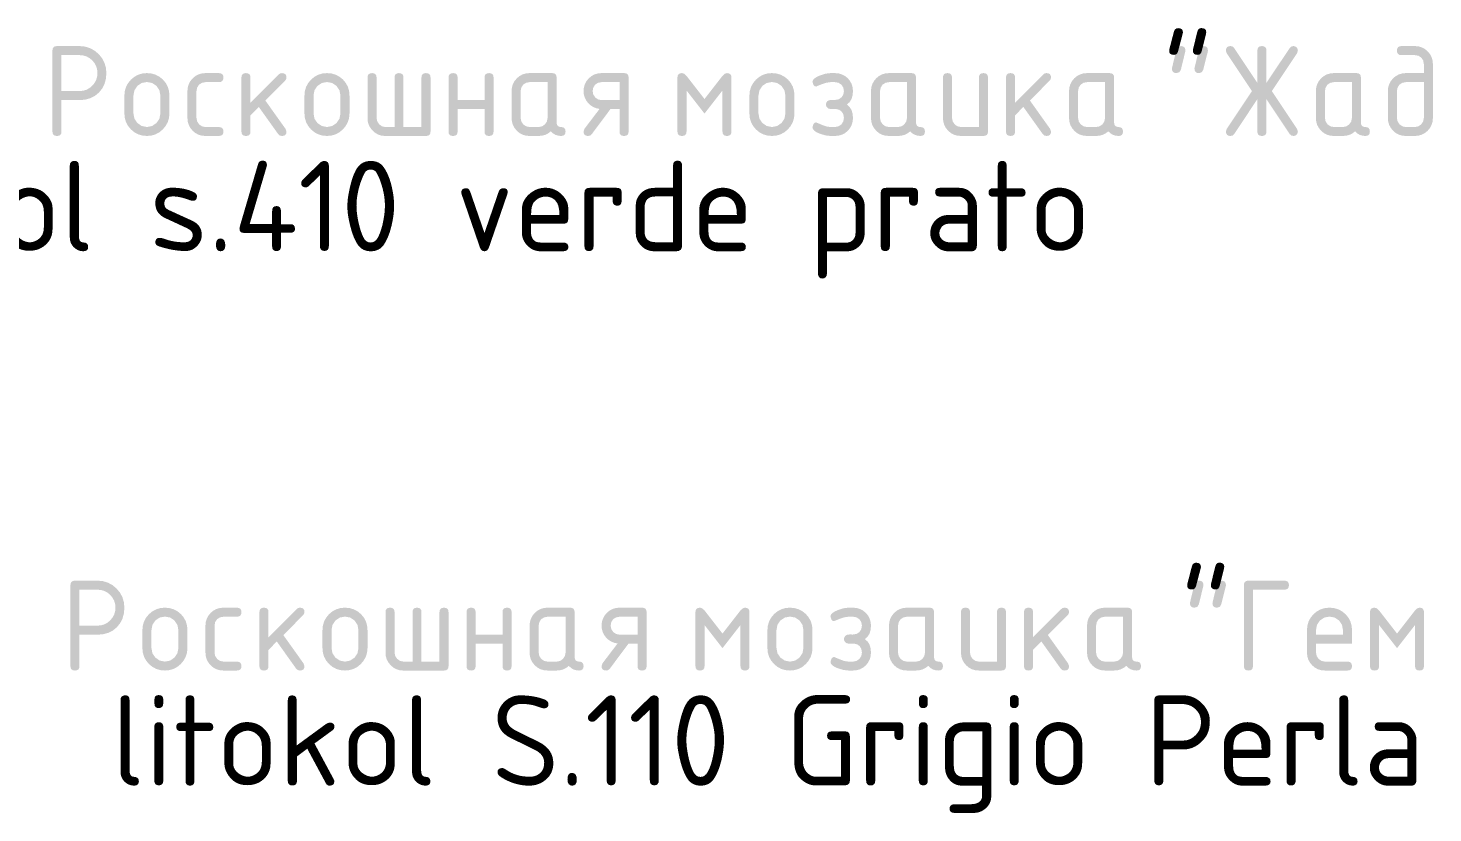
# Model space of a CAD drawing. Header units: millimetres. Extents: x 0 to 1189, y 0 to 841.
# Drawn here: x 1071.05 to 1118.34, y 727.33 to 753.76 of the extents above; entities that cross this region are included whole.
import ezdxf

# ---------------------------------------------------------------- set-up
doc = ezdxf.new("R2010")
doc.units = ezdxf.units.MM

msp = doc.modelspace()

# ---------------------------------------------------------------- hatches: boundary and pattern name
h = msp.add_hatch(color=7)
h.paths.add_polyline_path([(1072.025954, 753.154849), (1072.783324, 753.154849), (1072.964459, 753.138201), (1073.132312, 753.088221), (1073.286627, 753.004858), (1073.427144, 752.888061), (1073.541392, 752.750033), (1073.623445, 752.596606), (1073.672943, 752.428089), (1073.689522, 752.244793), (1073.673683, 752.053547), (1073.626477, 751.880233), (1073.548368, 751.725212), (1073.439822, 751.588847), (1073.30337, 751.477518), (1073.14816, 751.398126), (1072.974656, 751.350567), (1072.783324, 751.334736), (1072.17809, 751.334736), (1072.17809, 750.276403), (1072.168581, 750.210214), (1072.140056, 750.164024), (1072.092514, 750.136954), (1072.025954, 750.128126), (1071.959077, 750.136954), (1071.911371, 750.164024), (1071.882785, 750.210214), (1071.873268, 750.276403), (1071.873268, 753.002714), (1071.882785, 753.069273), (1071.911371, 753.116815), (1071.959077, 753.145341)])
h.paths.add_polyline_path([(1072.17809, 752.850027), (1072.17809, 751.639558), (1072.783324, 751.639558), (1072.905737, 751.650626), (1073.018073, 751.683862), (1073.11997, 751.73932), (1073.211067, 751.81705), (1073.288883, 751.908457), (1073.34453, 752.010457), (1073.377956, 752.12269), (1073.38911, 752.244793), (1073.377956, 752.366956), (1073.34453, 752.479611), (1073.288883, 752.582757), (1073.211067, 752.676394), (1073.11997, 752.751894), (1073.018073, 752.806206), (1072.905737, 752.83902), (1072.783324, 752.850027)])
h = msp.add_hatch(color=7)
h.paths.add_polyline_path([(1109.857378, 753.154849), (1109.921706, 753.145401), (1109.968103, 753.117298), (1109.996207, 753.070901), (1110.005655, 753.006572), (1110.001245, 752.968538), (1109.853519, 752.358894), (1109.801498, 752.273318), (1109.705242, 752.244793), (1109.638364, 752.254301), (1109.590659, 752.282827), (1109.562073, 752.330369), (1109.552556, 752.396928), (1109.562133, 752.444738), (1109.591141, 752.568149), (1109.639992, 752.766906), (1109.709101, 753.040748), (1109.759468, 753.126324)])
h.paths.add_polyline_path([(1110.610889, 753.154849), (1110.677767, 753.145401), (1110.725473, 753.117298), (1110.754059, 753.070901), (1110.763576, 753.006572), (1110.759166, 752.96468), (1110.607031, 752.358894), (1110.557146, 752.273318), (1110.462612, 752.244793), (1110.396053, 752.254301), (1110.348511, 752.282827), (1110.319985, 752.330369), (1110.310477, 752.396928), (1110.320054, 752.444738), (1110.349062, 752.568149), (1110.397913, 752.766906), (1110.467022, 753.040748), (1110.516838, 753.126324)])
h = msp.add_hatch(color=7)
h.dxf.hatch_style = 2
h.paths.add_polyline_path([(1112.427775, 751.368361), (1111.648908, 750.191516), (1111.594475, 750.143905), (1111.517718, 750.128126), (1111.45339, 750.137704), (1111.406993, 750.166711), (1111.37889, 750.215563), (1111.369441, 750.284671), (1111.394797, 750.360739), (1112.245874, 751.639558), (1111.394797, 752.917827), (1111.369441, 752.998304), (1111.378958, 753.067413), (1111.407544, 753.116264), (1111.45525, 753.145272), (1111.522128, 753.154849), (1111.591926, 753.138519), (1111.648908, 753.08705), (1112.427775, 751.914615), (1112.427775, 753.002714), (1112.437292, 753.069273), (1112.465877, 753.116815), (1112.513583, 753.145341), (1112.580461, 753.154849), (1112.647021, 753.145341), (1112.694563, 753.116815), (1112.723088, 753.069273), (1112.732597, 753.002714), (1112.732597, 751.914615), (1113.515874, 753.08705), (1113.569962, 753.138519), (1113.642653, 753.154849), (1113.700531, 753.144307), (1113.748487, 753.108547), (1113.78087, 753.060385), (1113.79093, 753.002714), (1113.765574, 752.917827), (1112.914498, 751.639558), (1113.765574, 750.360739), (1113.79093, 750.280262), (1113.78087, 750.222315), (1113.748487, 750.17057), (1113.702529, 750.138186), (1113.647063, 750.128126), (1113.570513, 750.143905), (1113.515874, 750.191516), (1112.732597, 751.368361), (1112.732597, 750.276403), (1112.723088, 750.210214), (1112.694563, 750.164024), (1112.647021, 750.136954), (1112.580461, 750.128126), (1112.513583, 750.136954), (1112.465877, 750.164024), (1112.437292, 750.210214), (1112.427775, 750.276403)])
h = msp.add_hatch(color=7)
h.paths.add_polyline_path([(1118.336006, 752.549615), (1118.336006, 750.733361), (1118.324853, 750.611197), (1118.291427, 750.498543), (1118.23578, 750.395397), (1118.157964, 750.301759), (1118.064386, 750.224632), (1117.961662, 750.170501), (1117.850153, 750.138591), (1117.73022, 750.128126), (1117.42595, 750.128126), (1117.303537, 750.138591), (1117.191201, 750.170501), (1117.089304, 750.224632), (1116.998207, 750.301759), (1116.92039, 750.395397), (1116.864744, 750.498543), (1116.831318, 750.611197), (1116.820164, 750.733361), (1116.820164, 751.639558), (1116.831318, 751.761722), (1116.864744, 751.874376), (1116.92039, 751.977522), (1116.998207, 752.07116), (1117.091164, 752.146427), (1117.192854, 752.200764), (1117.304157, 752.233708), (1117.42595, 752.244793), (1118.031184, 752.244793), (1118.031184, 752.549615), (1118.009411, 752.667162), (1117.946297, 752.765691), (1117.847974, 752.828323), (1117.73022, 752.850027), (1117.273263, 752.850027), (1117.208934, 752.859544), (1117.162538, 752.88813), (1117.134434, 752.935836), (1117.124986, 753.002714), (1117.134434, 753.069273), (1117.162538, 753.116815), (1117.208934, 753.145341), (1117.273263, 753.154849), (1117.73022, 753.154849), (1117.852633, 753.143782), (1117.964969, 753.110545), (1118.066867, 753.055088), (1118.157964, 752.977358), (1118.23578, 752.885951), (1118.291427, 752.78395), (1118.324853, 752.671718)])
h.paths.add_polyline_path([(1118.031184, 750.733361), (1118.031184, 751.939971), (1117.42595, 751.939971), (1117.308196, 751.918198), (1117.209873, 751.855084), (1117.146759, 751.756829), (1117.124986, 751.639558), (1117.124986, 750.733361), (1117.14731, 750.617743), (1117.214283, 750.517835), (1117.312055, 750.450863), (1117.42595, 750.428538), (1117.73022, 750.428538), (1117.845769, 750.450863), (1117.941887, 750.517835), (1118.00886, 750.616089)])
h = msp.add_hatch(color=7)
h.paths.add_polyline_path([(1074.295804, 750.881637), (1074.295804, 751.486872), (1074.309403, 751.639378), (1074.350443, 751.779636), (1074.419285, 751.908009), (1074.51629, 752.024858), (1074.63282, 752.121545), (1074.76103, 752.190223), (1074.901228, 752.231202), (1075.053725, 752.244793), (1075.206222, 752.231262), (1075.34642, 752.190705), (1075.474629, 752.123172), (1075.59116, 752.028716), (1075.688165, 751.912117), (1075.757007, 751.783426), (1075.798046, 751.641918), (1075.811646, 751.486872), (1075.811646, 750.881637), (1075.797366, 750.731681), (1075.754871, 750.592732), (1075.684677, 750.464841), (1075.587301, 750.348061), (1075.472382, 750.251374), (1075.344284, 750.182696), (1075.204301, 750.141717), (1075.053725, 750.128126), (1074.901228, 750.141717), (1074.76103, 750.182696), (1074.63282, 750.251374), (1074.51629, 750.348061), (1074.419285, 750.464841), (1074.350443, 750.592732), (1074.309403, 750.731681)])
h.paths.add_polyline_path([(1075.506824, 750.886047), (1075.506824, 751.491282), (1075.474509, 751.664845), (1075.375635, 751.813191), (1075.228736, 751.912065), (1075.053725, 751.94438), (1074.878714, 751.912065), (1074.731815, 751.813191), (1074.632941, 751.664845), (1074.600626, 751.491282), (1074.600626, 750.886047), (1074.632941, 750.709176), (1074.731815, 750.564137), (1074.878714, 750.463058), (1075.053725, 750.428538), (1075.228736, 750.463058), (1075.375635, 750.564137), (1075.474509, 750.710623)])
h = msp.add_hatch(color=7)
h.dxf.hatch_style = 2
h.paths.add_polyline_path([(1076.722454, 751.639558), (1076.722454, 750.733361), (1076.744779, 750.617743), (1076.811751, 750.517835), (1076.909523, 750.450863), (1077.023418, 750.428538), (1077.475966, 750.428538), (1077.542844, 750.41903), (1077.59055, 750.390505), (1077.619135, 750.342962), (1077.628652, 750.276403), (1077.619135, 750.210214), (1077.59055, 750.164024), (1077.542844, 750.136954), (1077.475966, 750.128126), (1077.023418, 750.128126), (1076.901005, 750.138591), (1076.788669, 750.170501), (1076.686772, 750.224632), (1076.595675, 750.301759), (1076.517859, 750.394777), (1076.462212, 750.496889), (1076.428786, 750.609337), (1076.417632, 750.733361), (1076.417632, 751.639558), (1076.428786, 751.761722), (1076.462212, 751.874376), (1076.517859, 751.977522), (1076.595675, 752.07116), (1076.686772, 752.146427), (1076.788669, 752.200764), (1076.901005, 752.233708), (1077.023418, 752.244793), (1077.475966, 752.244793), (1077.542844, 752.235284), (1077.59055, 752.206759), (1077.619135, 752.159217), (1077.628652, 752.092657), (1077.619135, 752.025779), (1077.59055, 751.978074), (1077.542844, 751.949488), (1077.475966, 751.939971), (1077.023418, 751.939971), (1076.905665, 751.918198), (1076.807342, 751.855084), (1076.744227, 751.756829)])
h = msp.add_hatch(color=7)
h.dxf.hatch_style = 2
h.paths.add_polyline_path([(1078.53934, 751.249849), (1079.49184, 752.202349), (1079.538349, 752.234733), (1079.597673, 752.244793), (1079.664551, 752.235345), (1079.712257, 752.207241), (1079.740843, 752.160844), (1079.75036, 752.096516), (1079.738095, 752.038845), (1079.703507, 751.990683), (1079.038741, 751.322058), (1079.720594, 750.365149), (1079.75036, 750.276403), (1079.740843, 750.210214), (1079.712257, 750.164024), (1079.664551, 750.136954), (1079.597673, 750.128126), (1079.524775, 750.143905), (1079.470894, 750.191516), (1078.818806, 751.105982), (1078.53934, 750.822657), (1078.53934, 750.276403), (1078.529832, 750.210214), (1078.501306, 750.164024), (1078.453764, 750.136954), (1078.387205, 750.128126), (1078.320327, 750.136954), (1078.272621, 750.164024), (1078.244035, 750.210214), (1078.234518, 750.276403), (1078.234518, 752.096516), (1078.244035, 752.160844), (1078.272621, 752.207241), (1078.320327, 752.235345), (1078.387205, 752.244793), (1078.453764, 752.235345), (1078.501306, 752.207241), (1078.529832, 752.160844), (1078.53934, 752.096516)])
h = msp.add_hatch(color=7)
h.paths.add_polyline_path([(1080.356347, 750.881637), (1080.356347, 751.486872), (1080.369946, 751.639378), (1080.410986, 751.779636), (1080.479827, 751.908009), (1080.576833, 752.024858), (1080.693363, 752.121545), (1080.821572, 752.190223), (1080.96177, 752.231202), (1081.114268, 752.244793), (1081.266765, 752.231262), (1081.406963, 752.190705), (1081.535172, 752.123172), (1081.651702, 752.028716), (1081.748708, 751.912117), (1081.817549, 751.783426), (1081.858589, 751.641918), (1081.872189, 751.486872), (1081.872189, 750.881637), (1081.857909, 750.731681), (1081.815413, 750.592732), (1081.74522, 750.464841), (1081.647844, 750.348061), (1081.532924, 750.251374), (1081.404827, 750.182696), (1081.264844, 750.141717), (1081.114268, 750.128126), (1080.96177, 750.141717), (1080.821572, 750.182696), (1080.693363, 750.251374), (1080.576833, 750.348061), (1080.479827, 750.464841), (1080.410986, 750.592732), (1080.369946, 750.731681)])
h.paths.add_polyline_path([(1081.567366, 750.886047), (1081.567366, 751.491282), (1081.535051, 751.664845), (1081.436177, 751.813191), (1081.289278, 751.912065), (1081.114268, 751.94438), (1080.939257, 751.912065), (1080.792358, 751.813191), (1080.693484, 751.664845), (1080.661169, 751.491282), (1080.661169, 750.886047), (1080.693484, 750.709176), (1080.792358, 750.564137), (1080.939257, 750.463058), (1081.114268, 750.428538), (1081.289278, 750.463058), (1081.436177, 750.564137), (1081.535051, 750.710623)])
h = msp.add_hatch(color=7)
h.dxf.hatch_style = 2
h.paths.add_polyline_path([(1084.446565, 750.128126), (1083.070731, 750.128126), (1082.954339, 750.138591), (1082.846111, 750.170501), (1082.746565, 750.224632), (1082.656218, 750.301759), (1082.578401, 750.394578), (1082.522755, 750.495304), (1082.489329, 750.603989), (1082.478175, 750.720683), (1082.478175, 752.096516), (1082.487692, 752.160844), (1082.516278, 752.207241), (1082.563984, 752.235345), (1082.630862, 752.244793), (1082.697421, 752.235345), (1082.744963, 752.207241), (1082.773489, 752.160844), (1082.782997, 752.096516), (1082.782997, 750.733361), (1082.805321, 750.617743), (1082.872294, 750.517835), (1082.970066, 750.450863), (1083.083961, 750.428538), (1083.388231, 750.428538), (1083.388231, 752.096516), (1083.397757, 752.160844), (1083.42599, 752.207241), (1083.472412, 752.235345), (1083.536508, 752.244793), (1083.603386, 752.235345), (1083.651092, 752.207241), (1083.679678, 752.160844), (1083.689195, 752.096516), (1083.689195, 750.428538), (1084.294429, 750.428538), (1084.294429, 752.096516), (1084.303938, 752.160844), (1084.332463, 752.207241), (1084.380006, 752.235345), (1084.446565, 752.244793), (1084.513443, 752.235345), (1084.561149, 752.207241), (1084.589734, 752.160844), (1084.599251, 752.096516), (1084.599251, 750.276403), (1084.589734, 750.210214), (1084.561149, 750.164024), (1084.513443, 750.136954)])
h = msp.add_hatch(color=7)
h.dxf.hatch_style = 2
h.paths.add_polyline_path([(1085.510476, 751.034324), (1085.510476, 750.276403), (1085.500968, 750.210214), (1085.472442, 750.164024), (1085.4249, 750.136954), (1085.358341, 750.128126), (1085.291463, 750.136954), (1085.243757, 750.164024), (1085.215171, 750.210214), (1085.205654, 750.276403), (1085.205654, 752.096516), (1085.215171, 752.160844), (1085.243757, 752.207241), (1085.291463, 752.235345), (1085.358341, 752.244793), (1085.4249, 752.235345), (1085.472442, 752.207241), (1085.500968, 752.160844), (1085.510476, 752.096516), (1085.510476, 751.338595), (1086.416674, 751.338595), (1086.416674, 752.096516), (1086.426182, 752.160844), (1086.454708, 752.207241), (1086.50225, 752.235345), (1086.568809, 752.244793), (1086.635687, 752.235345), (1086.683393, 752.207241), (1086.711979, 752.160844), (1086.721496, 752.096516), (1086.721496, 750.276403), (1086.711979, 750.210214), (1086.683393, 750.164024), (1086.635687, 750.136954), (1086.568809, 750.128126), (1086.50225, 750.136954), (1086.454708, 750.164024), (1086.426182, 750.210214), (1086.416674, 750.276403), (1086.416674, 751.034324)])
h = msp.add_hatch(color=7)
h.paths.add_polyline_path([(1088.538503, 751.939971), (1087.933268, 751.939971), (1087.815515, 751.918198), (1087.717192, 751.855084), (1087.654078, 751.756829), (1087.632305, 751.639558), (1087.632305, 750.733361), (1087.654629, 750.617743), (1087.721601, 750.517835), (1087.819373, 750.450863), (1087.933268, 750.428538), (1088.237539, 750.428538), (1088.353087, 750.450863), (1088.449206, 750.517835), (1088.516178, 750.616089), (1088.538503, 750.733361)])
h.paths.add_polyline_path([(1089.143737, 750.276403), (1089.134289, 750.210214), (1089.106185, 750.164024), (1089.059789, 750.136954), (1088.99546, 750.128126), (1088.893063, 750.137704), (1088.801363, 750.166711), (1088.719895, 750.215563), (1088.648194, 750.284671), (1088.558527, 750.215563), (1088.460437, 750.166711), (1088.353561, 750.137704), (1088.237539, 750.128126), (1087.933268, 750.128126), (1087.810855, 750.138591), (1087.698519, 750.170501), (1087.596622, 750.224632), (1087.505525, 750.301759), (1087.427709, 750.394777), (1087.372062, 750.496889), (1087.338636, 750.609337), (1087.327483, 750.733361), (1087.327483, 751.639558), (1087.338636, 751.761722), (1087.372062, 751.874376), (1087.427709, 751.977522), (1087.505525, 752.07116), (1087.596622, 752.146427), (1087.698519, 752.200764), (1087.810855, 752.233708), (1087.933268, 752.244793), (1088.690638, 752.244793), (1088.757516, 752.235345), (1088.805222, 752.207241), (1088.833807, 752.160844), (1088.843325, 752.096516), (1088.843325, 750.581225), (1088.852833, 750.514347), (1088.881358, 750.466641), (1088.928901, 750.438056), (1088.99546, 750.428538), (1089.059789, 750.41903), (1089.106185, 750.390505), (1089.134289, 750.342962)])
h = msp.add_hatch(color=7)
h.paths.add_polyline_path([(1090.288005, 751.038183), (1090.17765, 751.062298), (1090.076131, 751.10295), (1089.984225, 751.160966), (1089.902705, 751.237171), (1089.835827, 751.326399), (1089.788121, 751.422655), (1089.759536, 751.526766), (1089.750019, 751.639558), (1089.761172, 751.761722), (1089.794598, 751.874376), (1089.850245, 751.977522), (1089.928061, 752.07116), (1090.019158, 752.146427), (1090.121055, 752.200764), (1090.233391, 752.233708), (1090.355804, 752.244793), (1091.113174, 752.244793), (1091.180052, 752.235345), (1091.227758, 752.207241), (1091.256344, 752.160844), (1091.265861, 752.096516), (1091.265861, 750.276403), (1091.256344, 750.210214), (1091.227758, 750.164024), (1091.180052, 750.136954), (1091.113174, 750.128126), (1091.046615, 750.136954), (1090.999072, 750.164024), (1090.970547, 750.210214), (1090.961039, 750.276403), (1090.961039, 751.034324), (1090.656217, 751.034324), (1090.025075, 750.187657), (1089.970298, 750.141975), (1089.902705, 750.128126), (1089.835827, 750.136954), (1089.788121, 750.164024), (1089.759536, 750.210214), (1089.750019, 750.276403), (1089.779784, 750.369558)])
h.paths.add_polyline_path([(1090.054841, 751.639558), (1090.077165, 751.523459), (1090.144138, 751.423482), (1090.241909, 751.356992), (1090.355804, 751.334736), (1090.961039, 751.334736), (1090.961039, 751.939971), (1090.355804, 751.939971), (1090.238051, 751.918198), (1090.139728, 751.855084), (1090.076614, 751.756829)])
h = msp.add_hatch(color=7)
h.dxf.hatch_style = 2
h.paths.add_polyline_path([(1093.819826, 750.881637), (1093.214592, 751.660505), (1093.214592, 750.276403), (1093.205083, 750.210214), (1093.176558, 750.164024), (1093.129015, 750.136954), (1093.062456, 750.128126), (1092.995578, 750.136954), (1092.947872, 750.164024), (1092.919287, 750.210214), (1092.90977, 750.276403), (1092.90977, 752.096516), (1092.919287, 752.160844), (1092.947872, 752.207241), (1092.995578, 752.235345), (1093.062456, 752.244793), (1093.138524, 752.221986), (1093.214592, 752.151637), (1093.819826, 751.37277), (1094.425612, 752.151637), (1094.501679, 752.221986), (1094.577747, 752.244793), (1094.642076, 752.235345), (1094.688472, 752.207241), (1094.716576, 752.160844), (1094.726024, 752.096516), (1094.726024, 750.276403), (1094.716576, 750.210214), (1094.688472, 750.164024), (1094.642076, 750.136954), (1094.577747, 750.128126), (1094.511188, 750.136954), (1094.463645, 750.164024), (1094.43512, 750.210214), (1094.425612, 750.276403), (1094.425612, 751.660505)])
h = msp.add_hatch(color=7)
h.paths.add_polyline_path([(1095.332306, 750.881637), (1095.332306, 751.486872), (1095.345905, 751.639378), (1095.386945, 751.779636), (1095.455786, 751.908009), (1095.552792, 752.024858), (1095.669322, 752.121545), (1095.797531, 752.190223), (1095.93773, 752.231202), (1096.090227, 752.244793), (1096.242724, 752.231262), (1096.382922, 752.190705), (1096.511131, 752.123172), (1096.627662, 752.028716), (1096.724667, 751.912117), (1096.793508, 751.783426), (1096.834548, 751.641918), (1096.848148, 751.486872), (1096.848148, 750.881637), (1096.833868, 750.731681), (1096.791373, 750.592732), (1096.721179, 750.464841), (1096.623803, 750.348061), (1096.508883, 750.251374), (1096.380786, 750.182696), (1096.240803, 750.141717), (1096.090227, 750.128126), (1095.93773, 750.141717), (1095.797531, 750.182696), (1095.669322, 750.251374), (1095.552792, 750.348061), (1095.455786, 750.464841), (1095.386945, 750.592732), (1095.345905, 750.731681)])
h.paths.add_polyline_path([(1096.543326, 750.886047), (1096.543326, 751.491282), (1096.511011, 751.664845), (1096.412136, 751.813191), (1096.265238, 751.912065), (1096.090227, 751.94438), (1095.915216, 751.912065), (1095.768317, 751.813191), (1095.669443, 751.664845), (1095.637128, 751.491282), (1095.637128, 750.886047), (1095.669443, 750.709176), (1095.768317, 750.564137), (1095.915216, 750.463058), (1096.090227, 750.428538), (1096.265238, 750.463058), (1096.412136, 750.564137), (1096.511011, 750.710623)])
h = msp.add_hatch(color=7)
h.dxf.hatch_style = 2
h.paths.add_polyline_path([(1098.512468, 750.733361), (1098.492899, 750.859313), (1098.43199, 750.953847), (1098.35606, 751.008141), (1098.254499, 751.034324), (1098.05992, 751.034324), (1097.997288, 751.049414), (1097.954086, 751.080626), (1097.919498, 751.128789), (1097.907233, 751.186459), (1097.919498, 751.247782), (1097.954086, 751.296703), (1098.01348, 751.330809), (1098.101812, 751.343005), (1098.148665, 751.343005), (1098.199377, 751.338595), (1098.333254, 751.360919), (1098.43199, 751.427892), (1098.492899, 751.522563), (1098.512468, 751.639558), (1098.492417, 751.756829), (1098.428132, 751.855084), (1098.329602, 751.919851), (1098.212055, 751.939971), (1098.05992, 751.939971), (1097.919567, 751.920954), (1097.750688, 751.863903), (1097.669789, 751.830623), (1097.611988, 751.806852), (1097.578063, 751.79259), (1097.526895, 751.800858), (1097.48831, 751.842406), (1097.454134, 751.948239), (1097.469973, 752.007038), (1097.517179, 752.062685), (1097.595288, 752.115128), (1097.703835, 752.164315), (1097.894486, 752.225225), (1098.05992, 752.244793), (1098.212055, 752.244793), (1098.334218, 752.233708), (1098.446873, 752.200764), (1098.550019, 752.146427), (1098.643657, 752.07116), (1098.719156, 751.977522), (1098.773468, 751.874376), (1098.806282, 751.761722), (1098.81729, 751.639558), (1098.804517, 751.491945), (1098.765958, 751.366914), (1098.70125, 751.26493), (1098.610033, 751.186459), (1098.70125, 751.107989), (1098.765958, 751.006005), (1098.804517, 750.880974), (1098.81729, 750.733361), (1098.806282, 750.611197), (1098.773468, 750.498543), (1098.719156, 750.395397), (1098.643657, 750.301759), (1098.550019, 750.224632), (1098.446873, 750.170501), (1098.334218, 750.138591), (1098.212055, 750.128126), (1098.05992, 750.128126), (1097.890903, 750.147143), (1097.699976, 750.204194), (1097.5918, 750.25345), (1097.515043, 750.306375), (1097.469293, 750.363331), (1097.454134, 750.42468), (1097.48831, 750.530513), (1097.527377, 750.570408), (1097.572645, 750.585084), (1097.586348, 750.580329), (1097.621084, 750.566067), (1097.677213, 750.542296), (1097.755098, 750.509016), (1097.920118, 750.448107), (1098.05992, 750.428538), (1098.212055, 750.428538), (1098.329602, 750.450863), (1098.428132, 750.517835), (1098.49097, 750.616089)])
h = msp.add_hatch(color=7)
h.paths.add_polyline_path([(1100.634511, 751.939971), (1100.029277, 751.939971), (1099.911523, 751.918198), (1099.8132, 751.855084), (1099.750086, 751.756829), (1099.728313, 751.639558), (1099.728313, 750.733361), (1099.750638, 750.617743), (1099.81761, 750.517835), (1099.915382, 750.450863), (1100.029277, 750.428538), (1100.333548, 750.428538), (1100.449096, 750.450863), (1100.545214, 750.517835), (1100.612187, 750.616089), (1100.634511, 750.733361)])
h.paths.add_polyline_path([(1101.239746, 750.276403), (1101.230297, 750.210214), (1101.202194, 750.164024), (1101.155797, 750.136954), (1101.091469, 750.128126), (1100.989072, 750.137704), (1100.897372, 750.166711), (1100.815904, 750.215563), (1100.744203, 750.284671), (1100.654536, 750.215563), (1100.556445, 750.166711), (1100.44957, 750.137704), (1100.333548, 750.128126), (1100.029277, 750.128126), (1099.906864, 750.138591), (1099.794528, 750.170501), (1099.692631, 750.224632), (1099.601534, 750.301759), (1099.523718, 750.394777), (1099.468071, 750.496889), (1099.434645, 750.609337), (1099.423491, 750.733361), (1099.423491, 751.639558), (1099.434645, 751.761722), (1099.468071, 751.874376), (1099.523718, 751.977522), (1099.601534, 752.07116), (1099.692631, 752.146427), (1099.794528, 752.200764), (1099.906864, 752.233708), (1100.029277, 752.244793), (1100.786647, 752.244793), (1100.853525, 752.235345), (1100.90123, 752.207241), (1100.929816, 752.160844), (1100.939333, 752.096516), (1100.939333, 750.581225), (1100.948842, 750.514347), (1100.977367, 750.466641), (1101.024909, 750.438056), (1101.091469, 750.428538), (1101.155797, 750.41903), (1101.202194, 750.390505), (1101.230297, 750.342962)])
h = msp.add_hatch(color=7)
h.dxf.hatch_style = 2
h.paths.add_polyline_path([(1103.361869, 752.096516), (1103.361869, 750.276403), (1103.352352, 750.210214), (1103.323767, 750.164024), (1103.276061, 750.136954), (1103.209183, 750.128126), (1102.451813, 750.128126), (1102.3294, 750.138591), (1102.217064, 750.170501), (1102.115167, 750.224632), (1102.02407, 750.301759), (1101.946254, 750.394777), (1101.890607, 750.496889), (1101.857181, 750.609337), (1101.846027, 750.733361), (1101.846027, 752.096516), (1101.855544, 752.160844), (1101.88413, 752.207241), (1101.931836, 752.235345), (1101.998714, 752.244793), (1102.065273, 752.235345), (1102.112816, 752.207241), (1102.141341, 752.160844), (1102.150849, 752.096516), (1102.150849, 750.733361), (1102.173174, 750.617743), (1102.240146, 750.517835), (1102.337918, 750.450863), (1102.451813, 750.428538), (1103.057047, 750.428538), (1103.057047, 752.096516), (1103.066556, 752.160844), (1103.095081, 752.207241), (1103.142623, 752.235345), (1103.209183, 752.244793), (1103.276061, 752.235345), (1103.323767, 752.207241), (1103.352352, 752.160844)])
h = msp.add_hatch(color=7)
h.dxf.hatch_style = 2
h.paths.add_polyline_path([(1104.272678, 751.249849), (1105.225178, 752.202349), (1105.271687, 752.234733), (1105.331011, 752.244793), (1105.397889, 752.235345), (1105.445595, 752.207241), (1105.474181, 752.160844), (1105.483698, 752.096516), (1105.471433, 752.038845), (1105.436845, 751.990683), (1104.772079, 751.322058), (1105.453932, 750.365149), (1105.483698, 750.276403), (1105.474181, 750.210214), (1105.445595, 750.164024), (1105.397889, 750.136954), (1105.331011, 750.128126), (1105.258113, 750.143905), (1105.204232, 750.191516), (1104.552144, 751.105982), (1104.272678, 750.822657), (1104.272678, 750.276403), (1104.263169, 750.210214), (1104.234644, 750.164024), (1104.187102, 750.136954), (1104.120542, 750.128126), (1104.053665, 750.136954), (1104.005959, 750.164024), (1103.977373, 750.210214), (1103.967856, 750.276403), (1103.967856, 752.096516), (1103.977373, 752.160844), (1104.005959, 752.207241), (1104.053665, 752.235345), (1104.120542, 752.244793), (1104.187102, 752.235345), (1104.234644, 752.207241), (1104.263169, 752.160844), (1104.272678, 752.096516)])
h = msp.add_hatch(color=7)
h.paths.add_polyline_path([(1107.300704, 751.939971), (1106.69547, 751.939971), (1106.577717, 751.918198), (1106.479394, 751.855084), (1106.416279, 751.756829), (1106.394506, 751.639558), (1106.394506, 750.733361), (1106.416831, 750.617743), (1106.483803, 750.517835), (1106.581575, 750.450863), (1106.69547, 750.428538), (1106.999741, 750.428538), (1107.115289, 750.450863), (1107.211407, 750.517835), (1107.27838, 750.616089), (1107.300704, 750.733361)])
h.paths.add_polyline_path([(1107.905939, 750.276403), (1107.896491, 750.210214), (1107.868387, 750.164024), (1107.82199, 750.136954), (1107.757662, 750.128126), (1107.655265, 750.137704), (1107.563565, 750.166711), (1107.482097, 750.215563), (1107.410396, 750.284671), (1107.320729, 750.215563), (1107.222638, 750.166711), (1107.115763, 750.137704), (1106.999741, 750.128126), (1106.69547, 750.128126), (1106.573057, 750.138591), (1106.460721, 750.170501), (1106.358824, 750.224632), (1106.267727, 750.301759), (1106.189911, 750.394777), (1106.134264, 750.496889), (1106.100838, 750.609337), (1106.089684, 750.733361), (1106.089684, 751.639558), (1106.100838, 751.761722), (1106.134264, 751.874376), (1106.189911, 751.977522), (1106.267727, 752.07116), (1106.358824, 752.146427), (1106.460721, 752.200764), (1106.573057, 752.233708), (1106.69547, 752.244793), (1107.45284, 752.244793), (1107.519718, 752.235345), (1107.567424, 752.207241), (1107.596009, 752.160844), (1107.605526, 752.096516), (1107.605526, 750.581225), (1107.615035, 750.514347), (1107.64356, 750.466641), (1107.691103, 750.438056), (1107.757662, 750.428538), (1107.82199, 750.41903), (1107.868387, 750.390505), (1107.896491, 750.342962)])
h = msp.add_hatch(color=7)
h.paths.add_polyline_path([(1115.608648, 751.939971), (1115.003414, 751.939971), (1114.88566, 751.918198), (1114.787337, 751.855084), (1114.724223, 751.756829), (1114.70245, 751.639558), (1114.70245, 750.733361), (1114.724774, 750.617743), (1114.791747, 750.517835), (1114.889519, 750.450863), (1115.003414, 750.428538), (1115.307684, 750.428538), (1115.423233, 750.450863), (1115.519351, 750.517835), (1115.586324, 750.616089), (1115.608648, 750.733361)])
h.paths.add_polyline_path([(1116.213882, 750.276403), (1116.204434, 750.210214), (1116.176331, 750.164024), (1116.129934, 750.136954), (1116.065605, 750.128126), (1115.963209, 750.137704), (1115.871509, 750.166711), (1115.790041, 750.215563), (1115.71834, 750.284671), (1115.628673, 750.215563), (1115.530582, 750.166711), (1115.423707, 750.137704), (1115.307684, 750.128126), (1115.003414, 750.128126), (1114.881001, 750.138591), (1114.768665, 750.170501), (1114.666767, 750.224632), (1114.57567, 750.301759), (1114.497854, 750.394777), (1114.442207, 750.496889), (1114.408781, 750.609337), (1114.397628, 750.733361), (1114.397628, 751.639558), (1114.408781, 751.761722), (1114.442207, 751.874376), (1114.497854, 751.977522), (1114.57567, 752.07116), (1114.666767, 752.146427), (1114.768665, 752.200764), (1114.881001, 752.233708), (1115.003414, 752.244793), (1115.760783, 752.244793), (1115.827661, 752.235345), (1115.875367, 752.207241), (1115.903953, 752.160844), (1115.91347, 752.096516), (1115.91347, 750.581225), (1115.922978, 750.514347), (1115.951504, 750.466641), (1115.999046, 750.438056), (1116.065605, 750.428538), (1116.129934, 750.41903), (1116.176331, 750.390505), (1116.204434, 750.342962)])
h = msp.add_hatch(color=7)
h.paths.add_polyline_path([(1072.631993, 735.15503), (1073.389362, 735.15503), (1073.570497, 735.138381), (1073.738351, 735.088402), (1073.892665, 735.005039), (1074.033182, 734.888242), (1074.14743, 734.750214), (1074.229483, 734.596787), (1074.278981, 734.42827), (1074.29556, 734.244973), (1074.279722, 734.053728), (1074.232515, 733.880413), (1074.154406, 733.725393), (1074.04586, 733.589027), (1073.909408, 733.477699), (1073.754198, 733.398307), (1073.580694, 733.350747), (1073.389362, 733.334917), (1072.784128, 733.334917), (1072.784128, 732.276584), (1072.77462, 732.210395), (1072.746094, 732.164205), (1072.698552, 732.137135), (1072.631993, 732.128307), (1072.565115, 732.137135), (1072.517409, 732.164205), (1072.488823, 732.210395), (1072.479306, 732.276584), (1072.479306, 735.002894), (1072.488823, 735.069454), (1072.517409, 735.116996), (1072.565115, 735.145521)])
h.paths.add_polyline_path([(1072.784128, 734.850208), (1072.784128, 733.639739), (1073.389362, 733.639739), (1073.511775, 733.650806), (1073.624111, 733.684043), (1073.726009, 733.7395), (1073.817106, 733.81723), (1073.894922, 733.908637), (1073.950569, 734.010638), (1073.983995, 734.122871), (1073.995148, 734.244973), (1073.983995, 734.367137), (1073.950569, 734.479791), (1073.894922, 734.582937), (1073.817106, 734.676575), (1073.726009, 734.752074), (1073.624111, 734.806386), (1073.511775, 734.839201), (1073.389362, 734.850208)])
h = msp.add_hatch(color=7)
h.paths.add_polyline_path([(1110.463416, 735.15503), (1110.527745, 735.145582), (1110.574141, 735.117478), (1110.602245, 735.071081), (1110.611693, 735.006753), (1110.607283, 734.968719), (1110.459558, 734.359075), (1110.407537, 734.273499), (1110.311281, 734.244973), (1110.244403, 734.254482), (1110.196697, 734.283007), (1110.168111, 734.33055), (1110.158594, 734.397109), (1110.168171, 734.444918), (1110.197179, 734.56833), (1110.246031, 734.767086), (1110.315139, 735.040928), (1110.365506, 735.126504)])
h.paths.add_polyline_path([(1111.216927, 735.15503), (1111.283805, 735.145582), (1111.331511, 735.117478), (1111.360097, 735.071081), (1111.369614, 735.006753), (1111.365204, 734.964861), (1111.213069, 734.359075), (1111.163184, 734.273499), (1111.06865, 734.244973), (1111.002091, 734.254482), (1110.954549, 734.283007), (1110.926023, 734.33055), (1110.916515, 734.397109), (1110.926092, 734.444918), (1110.9551, 734.56833), (1111.003952, 734.767086), (1111.07306, 735.040928), (1111.122876, 735.126504)])
h = msp.add_hatch(color=7)
h.dxf.hatch_style = 2
h.paths.add_polyline_path([(1112.280296, 734.850208), (1112.280296, 732.276584), (1112.270787, 732.210395), (1112.242262, 732.164205), (1112.19472, 732.137135), (1112.12816, 732.128307), (1112.061282, 732.137135), (1112.013576, 732.164205), (1111.984991, 732.210395), (1111.975474, 732.276584), (1111.975474, 735.002894), (1111.984991, 735.069454), (1112.013576, 735.116996), (1112.061282, 735.145521), (1112.12816, 735.15503), (1113.338629, 735.15503), (1113.405507, 735.145521), (1113.453213, 735.116996), (1113.481799, 735.069454), (1113.491316, 735.002894), (1113.481799, 734.936017), (1113.453213, 734.888311), (1113.405507, 734.859725), (1113.338629, 734.850208)])
h = msp.add_hatch(color=7)
h.paths.add_polyline_path([(1074.901836, 732.881818), (1074.901836, 733.487052), (1074.915436, 733.639558), (1074.956475, 733.779817), (1075.025317, 733.908189), (1075.122322, 734.025039), (1075.238853, 734.121725), (1075.367062, 734.190403), (1075.50726, 734.231383), (1075.659757, 734.244973), (1075.812254, 734.231443), (1075.952453, 734.190885), (1076.080662, 734.123353), (1076.197192, 734.028897), (1076.294197, 733.912298), (1076.363039, 733.783606), (1076.404079, 733.642099), (1076.417678, 733.487052), (1076.417678, 732.881818), (1076.403398, 732.731862), (1076.360903, 732.592912), (1076.290709, 732.465022), (1076.193334, 732.348242), (1076.078414, 732.251555), (1075.950317, 732.182877), (1075.810334, 732.141898), (1075.659757, 732.128307), (1075.50726, 732.141898), (1075.367062, 732.182877), (1075.238853, 732.251555), (1075.122322, 732.348242), (1075.025317, 732.465022), (1074.956475, 732.592912), (1074.915436, 732.731862)])
h.paths.add_polyline_path([(1076.112856, 732.886228), (1076.112856, 733.491462), (1076.080541, 733.665026), (1075.981667, 733.813372), (1075.834768, 733.912246), (1075.659757, 733.944561), (1075.484746, 733.912246), (1075.337848, 733.813372), (1075.238973, 733.665026), (1075.206658, 733.491462), (1075.206658, 732.886228), (1075.238973, 732.709357), (1075.337848, 732.564318), (1075.484746, 732.463239), (1075.659757, 732.428719), (1075.834768, 732.463239), (1075.981667, 732.564318), (1076.080541, 732.710803)])
h = msp.add_hatch(color=7)
h.dxf.hatch_style = 2
h.paths.add_polyline_path([(1077.328481, 733.639739), (1077.328481, 732.733541), (1077.350805, 732.617924), (1077.417778, 732.518016), (1077.51555, 732.451043), (1077.629444, 732.428719), (1078.081992, 732.428719), (1078.14887, 732.419211), (1078.196576, 732.390685), (1078.225162, 732.343143), (1078.234679, 732.276584), (1078.225162, 732.210395), (1078.196576, 732.164205), (1078.14887, 732.137135), (1078.081992, 732.128307), (1077.629444, 732.128307), (1077.507032, 732.138771), (1077.394696, 732.170681), (1077.292798, 732.224812), (1077.201701, 732.30194), (1077.123885, 732.394957), (1077.068238, 732.49707), (1077.034812, 732.609518), (1077.023659, 732.733541), (1077.023659, 733.639739), (1077.034812, 733.761902), (1077.068238, 733.874557), (1077.123885, 733.977703), (1077.201701, 734.071341), (1077.292798, 734.146607), (1077.394696, 734.200945), (1077.507032, 734.233889), (1077.629444, 734.244973), (1078.081992, 734.244973), (1078.14887, 734.235465), (1078.196576, 734.20694), (1078.225162, 734.159397), (1078.234679, 734.092838), (1078.225162, 734.02596), (1078.196576, 733.978254), (1078.14887, 733.949668), (1078.081992, 733.940151), (1077.629444, 733.940151), (1077.511691, 733.918378), (1077.413368, 733.855264), (1077.350254, 733.75701)])
h = msp.add_hatch(color=7)
h.dxf.hatch_style = 2
h.paths.add_polyline_path([(1079.145361, 733.25003), (1080.097861, 734.20253), (1080.144369, 734.234914), (1080.203694, 734.244973), (1080.270572, 734.235525), (1080.318278, 734.207422), (1080.346864, 734.161025), (1080.356381, 734.096697), (1080.344116, 734.039026), (1080.309527, 733.990863), (1079.644762, 733.322239), (1080.326615, 732.365329), (1080.356381, 732.276584), (1080.346864, 732.210395), (1080.318278, 732.164205), (1080.270572, 732.137135), (1080.203694, 732.128307), (1080.130796, 732.144085), (1080.076914, 732.191697), (1079.424827, 733.106163), (1079.145361, 732.822838), (1079.145361, 732.276584), (1079.135852, 732.210395), (1079.107327, 732.164205), (1079.059784, 732.137135), (1078.993225, 732.128307), (1078.926347, 732.137135), (1078.878641, 732.164205), (1078.850056, 732.210395), (1078.840539, 732.276584), (1078.840539, 734.096697), (1078.850056, 734.161025), (1078.878641, 734.207422), (1078.926347, 734.235525), (1078.993225, 734.244973), (1079.059784, 734.235525), (1079.107327, 734.207422), (1079.135852, 734.161025), (1079.145361, 734.096697)])
h = msp.add_hatch(color=7)
h.paths.add_polyline_path([(1080.962361, 732.881818), (1080.962361, 733.487052), (1080.975961, 733.639558), (1081.017, 733.779817), (1081.085842, 733.908189), (1081.182847, 734.025039), (1081.299378, 734.121725), (1081.427587, 734.190403), (1081.567785, 734.231383), (1081.720282, 734.244973), (1081.872779, 734.231443), (1082.012978, 734.190885), (1082.141187, 734.123353), (1082.257717, 734.028897), (1082.354722, 733.912298), (1082.423564, 733.783606), (1082.464604, 733.642099), (1082.478203, 733.487052), (1082.478203, 732.881818), (1082.463923, 732.731862), (1082.421428, 732.592912), (1082.351234, 732.465022), (1082.253859, 732.348242), (1082.138939, 732.251555), (1082.010842, 732.182877), (1081.870859, 732.141898), (1081.720282, 732.128307), (1081.567785, 732.141898), (1081.427587, 732.182877), (1081.299378, 732.251555), (1081.182847, 732.348242), (1081.085842, 732.465022), (1081.017, 732.592912), (1080.975961, 732.731862)])
h.paths.add_polyline_path([(1082.173381, 732.886228), (1082.173381, 733.491462), (1082.141066, 733.665026), (1082.042192, 733.813372), (1081.895293, 733.912246), (1081.720282, 733.944561), (1081.545271, 733.912246), (1081.398373, 733.813372), (1081.299498, 733.665026), (1081.267183, 733.491462), (1081.267183, 732.886228), (1081.299498, 732.709357), (1081.398373, 732.564318), (1081.545271, 732.463239), (1081.720282, 732.428719), (1081.895293, 732.463239), (1082.042192, 732.564318), (1082.141066, 732.710803)])
h = msp.add_hatch(color=7)
h.dxf.hatch_style = 2
h.paths.add_polyline_path([(1085.052574, 732.128307), (1083.67674, 732.128307), (1083.560348, 732.138771), (1083.45212, 732.170681), (1083.352574, 732.224812), (1083.262226, 732.30194), (1083.18441, 732.394759), (1083.128763, 732.495485), (1083.095337, 732.604169), (1083.084184, 732.720863), (1083.084184, 734.096697), (1083.093701, 734.161025), (1083.122287, 734.207422), (1083.169993, 734.235525), (1083.236871, 734.244973), (1083.30343, 734.235525), (1083.350972, 734.207422), (1083.379497, 734.161025), (1083.389006, 734.096697), (1083.389006, 732.733541), (1083.41133, 732.617924), (1083.478303, 732.518016), (1083.576075, 732.451043), (1083.689969, 732.428719), (1083.99424, 732.428719), (1083.99424, 734.096697), (1084.003766, 734.161025), (1084.031999, 734.207422), (1084.078421, 734.235525), (1084.142517, 734.244973), (1084.209395, 734.235525), (1084.257101, 734.207422), (1084.285687, 734.161025), (1084.295204, 734.096697), (1084.295204, 732.428719), (1084.900438, 732.428719), (1084.900438, 734.096697), (1084.909947, 734.161025), (1084.938472, 734.207422), (1084.986014, 734.235525), (1085.052574, 734.244973), (1085.119452, 734.235525), (1085.167158, 734.207422), (1085.195743, 734.161025), (1085.20526, 734.096697), (1085.20526, 732.276584), (1085.195743, 732.210395), (1085.167158, 732.164205), (1085.119452, 732.137135)])
h = msp.add_hatch(color=7)
h.dxf.hatch_style = 2
h.paths.add_polyline_path([(1086.116479, 733.034505), (1086.116479, 732.276584), (1086.106971, 732.210395), (1086.078445, 732.164205), (1086.030903, 732.137135), (1085.964344, 732.128307), (1085.897466, 732.137135), (1085.84976, 732.164205), (1085.821174, 732.210395), (1085.811657, 732.276584), (1085.811657, 734.096697), (1085.821174, 734.161025), (1085.84976, 734.207422), (1085.897466, 734.235525), (1085.964344, 734.244973), (1086.030903, 734.235525), (1086.078445, 734.207422), (1086.106971, 734.161025), (1086.116479, 734.096697), (1086.116479, 733.338776), (1087.022677, 733.338776), (1087.022677, 734.096697), (1087.032185, 734.161025), (1087.060711, 734.207422), (1087.108253, 734.235525), (1087.174812, 734.244973), (1087.24169, 734.235525), (1087.289396, 734.207422), (1087.317982, 734.161025), (1087.327499, 734.096697), (1087.327499, 732.276584), (1087.317982, 732.210395), (1087.289396, 732.164205), (1087.24169, 732.137135), (1087.174812, 732.128307), (1087.108253, 732.137135), (1087.060711, 732.164205), (1087.032185, 732.210395), (1087.022677, 732.276584), (1087.022677, 733.034505)])
h = msp.add_hatch(color=7)
h.paths.add_polyline_path([(1089.1445, 733.940151), (1088.539265, 733.940151), (1088.421512, 733.918378), (1088.323189, 733.855264), (1088.260075, 733.75701), (1088.238302, 733.639739), (1088.238302, 732.733541), (1088.260626, 732.617924), (1088.327599, 732.518016), (1088.42537, 732.451043), (1088.539265, 732.428719), (1088.843536, 732.428719), (1088.959085, 732.451043), (1089.055203, 732.518016), (1089.122175, 732.61627), (1089.1445, 732.733541)])
h.paths.add_polyline_path([(1089.749734, 732.276584), (1089.740286, 732.210395), (1089.712182, 732.164205), (1089.665786, 732.137135), (1089.601457, 732.128307), (1089.49906, 732.137884), (1089.40736, 732.166892), (1089.325892, 732.215743), (1089.254191, 732.284852), (1089.164524, 732.215743), (1089.066434, 732.166892), (1088.959558, 732.137884), (1088.843536, 732.128307), (1088.539265, 732.128307), (1088.416852, 732.138771), (1088.304516, 732.170681), (1088.202619, 732.224812), (1088.111522, 732.30194), (1088.033706, 732.394957), (1087.978059, 732.49707), (1087.944633, 732.609518), (1087.93348, 732.733541), (1087.93348, 733.639739), (1087.944633, 733.761902), (1087.978059, 733.874557), (1088.033706, 733.977703), (1088.111522, 734.071341), (1088.202619, 734.146607), (1088.304516, 734.200945), (1088.416852, 734.233889), (1088.539265, 734.244973), (1089.296635, 734.244973), (1089.363513, 734.235525), (1089.411219, 734.207422), (1089.439805, 734.161025), (1089.449322, 734.096697), (1089.449322, 732.581406), (1089.45883, 732.514528), (1089.487355, 732.466822), (1089.534898, 732.438236), (1089.601457, 732.428719), (1089.665786, 732.419211), (1089.712182, 732.390685), (1089.740286, 732.343143)])
h = msp.add_hatch(color=7)
h.paths.add_polyline_path([(1090.893996, 733.038363), (1090.783641, 733.062479), (1090.682123, 733.103131), (1090.590216, 733.161146), (1090.508696, 733.237352), (1090.441819, 733.32658), (1090.394113, 733.422836), (1090.365527, 733.526947), (1090.35601, 733.639739), (1090.367163, 733.761902), (1090.400589, 733.874557), (1090.456236, 733.977703), (1090.534052, 734.071341), (1090.625149, 734.146607), (1090.727047, 734.200945), (1090.839383, 734.233889), (1090.961795, 734.244973), (1091.719165, 734.244973), (1091.786043, 734.235525), (1091.833749, 734.207422), (1091.862335, 734.161025), (1091.871852, 734.096697), (1091.871852, 732.276584), (1091.862335, 732.210395), (1091.833749, 732.164205), (1091.786043, 732.137135), (1091.719165, 732.128307), (1091.652606, 732.137135), (1091.605064, 732.164205), (1091.576538, 732.210395), (1091.56703, 732.276584), (1091.56703, 733.034505), (1091.262208, 733.034505), (1090.631066, 732.187838), (1090.576289, 732.142156), (1090.508696, 732.128307), (1090.441819, 732.137135), (1090.394113, 732.164205), (1090.365527, 732.210395), (1090.35601, 732.276584), (1090.385775, 732.369739)])
h.paths.add_polyline_path([(1090.660832, 733.639739), (1090.683156, 733.523639), (1090.750129, 733.423663), (1090.847901, 733.357172), (1090.961795, 733.334917), (1091.56703, 733.334917), (1091.56703, 733.940151), (1090.961795, 733.940151), (1090.844042, 733.918378), (1090.745719, 733.855264), (1090.682605, 733.75701)])
h = msp.add_hatch(color=7)
h.dxf.hatch_style = 2
h.paths.add_polyline_path([(1094.425864, 732.881818), (1093.82063, 733.660685), (1093.82063, 732.276584), (1093.811121, 732.210395), (1093.782596, 732.164205), (1093.735054, 732.137135), (1093.668494, 732.128307), (1093.601617, 732.137135), (1093.553911, 732.164205), (1093.525325, 732.210395), (1093.515808, 732.276584), (1093.515808, 734.096697), (1093.525325, 734.161025), (1093.553911, 734.207422), (1093.601617, 734.235525), (1093.668494, 734.244973), (1093.744562, 734.222167), (1093.82063, 734.151818), (1094.425864, 733.372951), (1095.03165, 734.151818), (1095.107718, 734.222167), (1095.183785, 734.244973), (1095.248114, 734.235525), (1095.294511, 734.207422), (1095.322614, 734.161025), (1095.332062, 734.096697), (1095.332062, 732.276584), (1095.322614, 732.210395), (1095.294511, 732.164205), (1095.248114, 732.137135), (1095.183785, 732.128307), (1095.117226, 732.137135), (1095.069684, 732.164205), (1095.041158, 732.210395), (1095.03165, 732.276584), (1095.03165, 733.660685)])
h = msp.add_hatch(color=7)
h.paths.add_polyline_path([(1095.938338, 732.881818), (1095.938338, 733.487052), (1095.951938, 733.639558), (1095.992977, 733.779817), (1096.061819, 733.908189), (1096.158824, 734.025039), (1096.275354, 734.121725), (1096.403564, 734.190403), (1096.543762, 734.231383), (1096.696259, 734.244973), (1096.848756, 734.231443), (1096.988954, 734.190885), (1097.117164, 734.123353), (1097.233694, 734.028897), (1097.330699, 733.912298), (1097.399541, 733.783606), (1097.440581, 733.642099), (1097.45418, 733.487052), (1097.45418, 732.881818), (1097.4399, 732.731862), (1097.397405, 732.592912), (1097.327211, 732.465022), (1097.229835, 732.348242), (1097.114916, 732.251555), (1096.986818, 732.182877), (1096.846836, 732.141898), (1096.696259, 732.128307), (1096.543762, 732.141898), (1096.403564, 732.182877), (1096.275354, 732.251555), (1096.158824, 732.348242), (1096.061819, 732.465022), (1095.992977, 732.592912), (1095.951938, 732.731862)])
h.paths.add_polyline_path([(1097.149358, 732.886228), (1097.149358, 733.491462), (1097.117043, 733.665026), (1097.018169, 733.813372), (1096.87127, 733.912246), (1096.696259, 733.944561), (1096.521248, 733.912246), (1096.374349, 733.813372), (1096.275475, 733.665026), (1096.24316, 733.491462), (1096.24316, 732.886228), (1096.275475, 732.709357), (1096.374349, 732.564318), (1096.521248, 732.463239), (1096.696259, 732.428719), (1096.87127, 732.463239), (1097.018169, 732.564318), (1097.117043, 732.710803)])
h = msp.add_hatch(color=7)
h.dxf.hatch_style = 2
h.paths.add_polyline_path([(1099.118494, 732.733541), (1099.098926, 732.859494), (1099.038017, 732.954027), (1098.962087, 733.008322), (1098.860525, 733.034505), (1098.665946, 733.034505), (1098.603314, 733.049594), (1098.560113, 733.080807), (1098.525524, 733.128969), (1098.51326, 733.18664), (1098.525524, 733.247963), (1098.560113, 733.296883), (1098.619506, 733.33099), (1098.707839, 733.343185), (1098.754692, 733.343185), (1098.805404, 733.338776), (1098.93928, 733.3611), (1099.038017, 733.428072), (1099.098926, 733.522744), (1099.118494, 733.639739), (1099.098444, 733.75701), (1099.034158, 733.855264), (1098.935628, 733.920032), (1098.818082, 733.940151), (1098.665946, 733.940151), (1098.525593, 733.921134), (1098.356714, 733.864084), (1098.275815, 733.830804), (1098.218015, 733.807033), (1098.184089, 733.79277), (1098.132921, 733.801038), (1098.094336, 733.842586), (1098.060161, 733.94842), (1098.075999, 734.007219), (1098.123206, 734.062866), (1098.201315, 734.115309), (1098.309861, 734.164496), (1098.500513, 734.225405), (1098.665946, 734.244973), (1098.818082, 734.244973), (1098.940245, 734.233889), (1099.052899, 734.200945), (1099.156046, 734.146607), (1099.249683, 734.071341), (1099.325183, 733.977703), (1099.379494, 733.874557), (1099.412309, 733.761902), (1099.423316, 733.639739), (1099.410543, 733.492125), (1099.371984, 733.367094), (1099.307277, 733.265111), (1099.216059, 733.18664), (1099.307277, 733.108169), (1099.371984, 733.006186), (1099.410543, 732.881155), (1099.423316, 732.733541), (1099.412309, 732.611378), (1099.379494, 732.498723), (1099.325183, 732.395577), (1099.249683, 732.30194), (1099.156046, 732.224812), (1099.052899, 732.170681), (1098.940245, 732.138771), (1098.818082, 732.128307), (1098.665946, 732.128307), (1098.49693, 732.147324), (1098.306003, 732.204374), (1098.197827, 732.253631), (1098.12107, 732.306556), (1098.075319, 732.363512), (1098.060161, 732.424861), (1098.094336, 732.530694), (1098.133403, 732.570588), (1098.178672, 732.585264), (1098.192375, 732.58051), (1098.22711, 732.566247), (1098.283239, 732.542476), (1098.361124, 732.509197), (1098.526144, 732.448287), (1098.665946, 732.428719), (1098.818082, 732.428719), (1098.935628, 732.451043), (1099.034158, 732.518016), (1099.096997, 732.61627)])
h = msp.add_hatch(color=7)
h.paths.add_polyline_path([(1101.240532, 733.940151), (1100.635297, 733.940151), (1100.517544, 733.918378), (1100.419221, 733.855264), (1100.356107, 733.75701), (1100.334334, 733.639739), (1100.334334, 732.733541), (1100.356658, 732.617924), (1100.423631, 732.518016), (1100.521403, 732.451043), (1100.635297, 732.428719), (1100.939568, 732.428719), (1101.055117, 732.451043), (1101.151235, 732.518016), (1101.218208, 732.61627), (1101.240532, 732.733541)])
h.paths.add_polyline_path([(1101.845766, 732.276584), (1101.836318, 732.210395), (1101.808215, 732.164205), (1101.761818, 732.137135), (1101.697489, 732.128307), (1101.595092, 732.137884), (1101.503393, 732.166892), (1101.421925, 732.215743), (1101.350224, 732.284852), (1101.260556, 732.215743), (1101.162466, 732.166892), (1101.05559, 732.137884), (1100.939568, 732.128307), (1100.635297, 732.128307), (1100.512885, 732.138771), (1100.400549, 732.170681), (1100.298651, 732.224812), (1100.207554, 732.30194), (1100.129738, 732.394957), (1100.074091, 732.49707), (1100.040665, 732.609518), (1100.029512, 732.733541), (1100.029512, 733.639739), (1100.040665, 733.761902), (1100.074091, 733.874557), (1100.129738, 733.977703), (1100.207554, 734.071341), (1100.298651, 734.146607), (1100.400549, 734.200945), (1100.512885, 734.233889), (1100.635297, 734.244973), (1101.392667, 734.244973), (1101.459545, 734.235525), (1101.507251, 734.207422), (1101.535837, 734.161025), (1101.545354, 734.096697), (1101.545354, 732.581406), (1101.554862, 732.514528), (1101.583388, 732.466822), (1101.63093, 732.438236), (1101.697489, 732.428719), (1101.761818, 732.419211), (1101.808215, 732.390685), (1101.836318, 732.343143)])
h = msp.add_hatch(color=7)
h.dxf.hatch_style = 2
h.paths.add_polyline_path([(1103.967884, 734.096697), (1103.967884, 732.276584), (1103.958367, 732.210395), (1103.929781, 732.164205), (1103.882075, 732.137135), (1103.815197, 732.128307), (1103.057828, 732.128307), (1102.935415, 732.138771), (1102.823079, 732.170681), (1102.721182, 732.224812), (1102.630085, 732.30194), (1102.552268, 732.394957), (1102.496622, 732.49707), (1102.463196, 732.609518), (1102.452042, 732.733541), (1102.452042, 734.096697), (1102.461559, 734.161025), (1102.490145, 734.207422), (1102.537851, 734.235525), (1102.604729, 734.244973), (1102.671288, 734.235525), (1102.71883, 734.207422), (1102.747356, 734.161025), (1102.756864, 734.096697), (1102.756864, 732.733541), (1102.779188, 732.617924), (1102.846161, 732.518016), (1102.943933, 732.451043), (1103.057828, 732.428719), (1103.663062, 732.428719), (1103.663062, 734.096697), (1103.67257, 734.161025), (1103.701096, 734.207422), (1103.748638, 734.235525), (1103.815197, 734.244973), (1103.882075, 734.235525), (1103.929781, 734.207422), (1103.958367, 734.161025)])
h = msp.add_hatch(color=7)
h.dxf.hatch_style = 2
h.paths.add_polyline_path([(1104.878687, 733.25003), (1105.831187, 734.20253), (1105.877696, 734.234914), (1105.93702, 734.244973), (1106.003898, 734.235525), (1106.051604, 734.207422), (1106.08019, 734.161025), (1106.089707, 734.096697), (1106.077442, 734.039026), (1106.042853, 733.990863), (1105.378088, 733.322239), (1106.059941, 732.365329), (1106.089707, 732.276584), (1106.08019, 732.210395), (1106.051604, 732.164205), (1106.003898, 732.137135), (1105.93702, 732.128307), (1105.864122, 732.144085), (1105.810241, 732.191697), (1105.158153, 733.106163), (1104.878687, 732.822838), (1104.878687, 732.276584), (1104.869178, 732.210395), (1104.840653, 732.164205), (1104.793111, 732.137135), (1104.726551, 732.128307), (1104.659673, 732.137135), (1104.611967, 732.164205), (1104.583382, 732.210395), (1104.573865, 732.276584), (1104.573865, 734.096697), (1104.583382, 734.161025), (1104.611967, 734.207422), (1104.659673, 734.235525), (1104.726551, 734.244973), (1104.793111, 734.235525), (1104.840653, 734.207422), (1104.869178, 734.161025), (1104.878687, 734.096697)])
h = msp.add_hatch(color=7)
h.paths.add_polyline_path([(1107.906707, 733.940151), (1107.301473, 733.940151), (1107.18372, 733.918378), (1107.085397, 733.855264), (1107.022282, 733.75701), (1107.000509, 733.639739), (1107.000509, 732.733541), (1107.022834, 732.617924), (1107.089806, 732.518016), (1107.187578, 732.451043), (1107.301473, 732.428719), (1107.605744, 732.428719), (1107.721292, 732.451043), (1107.81741, 732.518016), (1107.884383, 732.61627), (1107.906707, 732.733541)])
h.paths.add_polyline_path([(1108.511942, 732.276584), (1108.502493, 732.210395), (1108.47439, 732.164205), (1108.427993, 732.137135), (1108.363665, 732.128307), (1108.261268, 732.137884), (1108.169568, 732.166892), (1108.0881, 732.215743), (1108.016399, 732.284852), (1107.926732, 732.215743), (1107.828641, 732.166892), (1107.721766, 732.137884), (1107.605744, 732.128307), (1107.301473, 732.128307), (1107.17906, 732.138771), (1107.066724, 732.170681), (1106.964827, 732.224812), (1106.87373, 732.30194), (1106.795914, 732.394957), (1106.740267, 732.49707), (1106.706841, 732.609518), (1106.695687, 732.733541), (1106.695687, 733.639739), (1106.706841, 733.761902), (1106.740267, 733.874557), (1106.795914, 733.977703), (1106.87373, 734.071341), (1106.964827, 734.146607), (1107.066724, 734.200945), (1107.17906, 734.233889), (1107.301473, 734.244973), (1108.058843, 734.244973), (1108.125721, 734.235525), (1108.173427, 734.207422), (1108.202012, 734.161025), (1108.211529, 734.096697), (1108.211529, 732.581406), (1108.221038, 732.514528), (1108.249563, 732.466822), (1108.297106, 732.438236), (1108.363665, 732.428719), (1108.427993, 732.419211), (1108.47439, 732.390685), (1108.502493, 732.343143)])
h = msp.add_hatch(color=7)
h.paths.add_polyline_path([(1114.855217, 733.944561), (1114.680207, 733.912246), (1114.533308, 733.813372), (1114.434433, 733.666473), (1114.402118, 733.491462), (1114.402118, 733.338776), (1115.308316, 733.338776), (1115.308316, 733.491462), (1115.276001, 733.666473), (1115.177127, 733.813372), (1115.030228, 733.912246)])
h.paths.add_polyline_path([(1114.402118, 733.034505), (1114.402118, 732.733541), (1114.424443, 732.617924), (1114.491415, 732.518016), (1114.589187, 732.451043), (1114.703082, 732.428719), (1115.460452, 732.428719), (1115.52733, 732.419211), (1115.575036, 732.390685), (1115.603621, 732.343143), (1115.613138, 732.276584), (1115.603621, 732.210395), (1115.575036, 732.164205), (1115.52733, 732.137135), (1115.460452, 732.128307), (1114.703082, 732.128307), (1114.580669, 732.138771), (1114.468333, 732.170681), (1114.366436, 732.224812), (1114.275339, 732.30194), (1114.197523, 732.394957), (1114.141876, 732.49707), (1114.10845, 732.609518), (1114.097296, 732.733541), (1114.097296, 733.487052), (1114.110896, 733.639558), (1114.151936, 733.779817), (1114.220777, 733.908189), (1114.317782, 734.025039), (1114.434313, 734.121725), (1114.562522, 734.190403), (1114.70272, 734.231383), (1114.855217, 734.244973), (1115.007715, 734.231443), (1115.147913, 734.190885), (1115.276122, 734.123353), (1115.392652, 734.028897), (1115.489658, 733.912367), (1115.558499, 733.784157), (1115.599539, 733.643959), (1115.613138, 733.491462), (1115.613138, 733.034505)])
h = msp.add_hatch(color=7)
h.dxf.hatch_style = 2
h.paths.add_polyline_path([(1117.129175, 732.881818), (1116.523941, 733.660685), (1116.523941, 732.276584), (1116.514433, 732.210395), (1116.485907, 732.164205), (1116.438365, 732.137135), (1116.371806, 732.128307), (1116.304928, 732.137135), (1116.257222, 732.164205), (1116.228636, 732.210395), (1116.219119, 732.276584), (1116.219119, 734.096697), (1116.228636, 734.161025), (1116.257222, 734.207422), (1116.304928, 734.235525), (1116.371806, 734.244973), (1116.447873, 734.222167), (1116.523941, 734.151818), (1117.129175, 733.372951), (1117.734961, 734.151818), (1117.811029, 734.222167), (1117.887096, 734.244973), (1117.951425, 734.235525), (1117.997822, 734.207422), (1118.025925, 734.161025), (1118.035373, 734.096697), (1118.035373, 732.276584), (1118.025925, 732.210395), (1117.997822, 732.164205), (1117.951425, 732.137135), (1117.887096, 732.128307), (1117.820537, 732.137135), (1117.772995, 732.164205), (1117.744469, 732.210395), (1117.734961, 732.276584), (1117.734961, 733.660685)])

# ---------------------------------------------------------------- texts
at = {"color": 7, "char_height": 3.040288, "attachment_point": 1}
for s, insert in [('{\\fGOSTCommon|b0|i0|c0;"}', (1109.25212, 753.16842)), ('{\\fGOSTCommon|b0|i0|c0|p0;litokol s.410 verde prato }', (1062.335594, 749.286073)), ('{\\fGOSTCommon|b0|i0|c0;"}', (1109.858181, 735.168589)), ('{\\fGOSTCommon|b0|i0|c0|p0;litokol S.110 Grigio Perla}', (1073.853842, 731.292511))]:
    msp.add_mtext(s, dxfattribs=dict(at, insert=insert))

doc.saveas('drawing.dxf')
